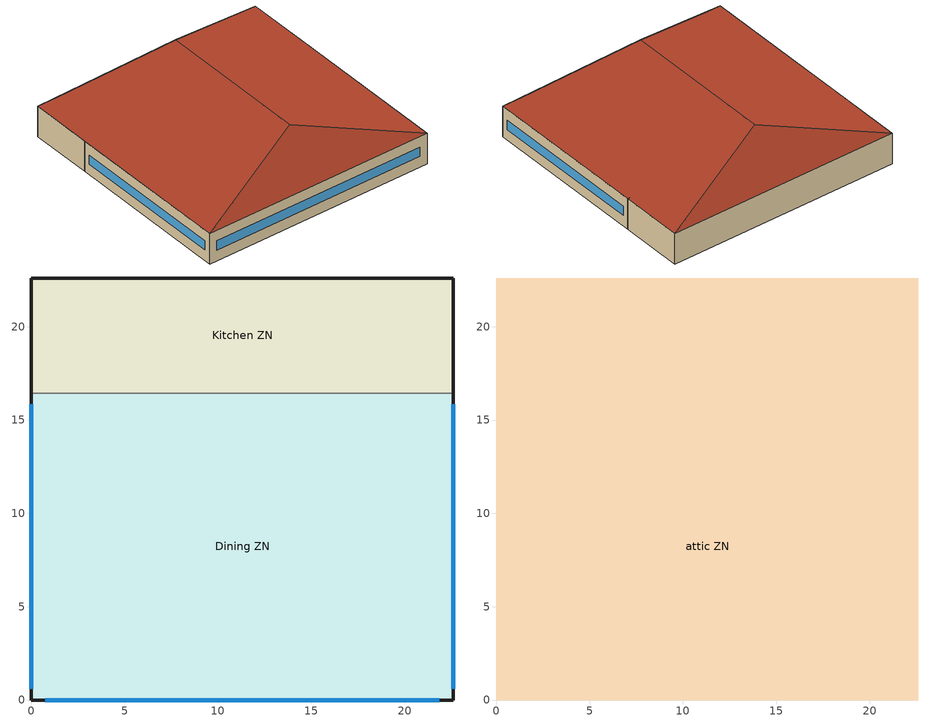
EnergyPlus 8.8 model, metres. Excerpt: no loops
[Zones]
Dining ZN
 floor ground (Typical Insulated Carpeted 6in Slab Floor): 22.61,16.44 22.61,0 0,0 0,16.44 z0
 wall outside (Typical Insulated Steel Framed Exterior Wall R-8.06): 0,16.44 0,0 22.61,0 22.61,16.44 z0:3.05
 wall to Kitchen ZN (Typical Interior Wall): 22.61,16.44 0,16.44 z0:3.05
 window (U 1.22 SHGC 0.25 Sgl Elec Ref Colored 6mm): 22.61,0.6 22.61,15.84 / 0.75,0 21.86,0 / 0,15.84 0,0.6 z1.07:1.98
Kitchen ZN
 floor ground (Typical Insulated Carpeted 6in Slab Floor): 22.61,22.61 22.61,16.44 0,16.44 0,22.61 z0
 wall outside (Typical Insulated Steel Framed Exterior Wall R-8.06): 22.61,16.44 22.61,22.61 0,22.61 0,16.44 z0:3.05
attic ZN
 floor to Dining ZN (Typical Interior Floor): 22.61,16.44 22.61,0 0,0 0,16.44 z3.05
 floor to Kitchen ZN (Typical Interior Floor): 22.61,22.61 22.61,16.44 0,16.44 0,22.61 z3.05
 roof outside (Typical Wood Joist Attic Floor R-29.41): 11.3,3.77,6.82 22.61,0,3.05 22.61,22.61,3.05 11.3,18.84,6.82; 11.3,18.84,6.82 22.61,22.61,3.05 0,22.61,3.05; 11.3,3.77,6.82 0,0,3.05 22.61,0,3.05; 11.3,18.84,6.82 0,22.61,3.05 0,0,3.05 11.3,3.77,6.82
[Building]
90.1-2004-FullServiceRestaurant-ASHRAE 169-2006-1A created: 2019-07-12 00:19:44 -0400: North Axis {deg}=0; Terrain=City; Loads Convergence Tolerance Value=0.04; Temperature Convergence Tolerance Value {deltaC}=0.2; Solar Distribution=FullInteriorAndExterior; Maximum Number of Warmup Days=25; Minimum Number of Warmup Days=6
[Site:Location]
Miami Intl Ap_FL_USA: Latitude {deg}=25.82; Longitude {deg}=-80.3; Time Zone {hr}=-5; Elevation {m}=11
[Site:GroundTemperature:BuildingSurface]
21, 21, 21.03, 21.11, 21.16, 23.38, 23.69, 23.76, 23.76, 21.49, 21.21, 21.07
[Site:WaterMainsTemperature]
Calculation Method=Correlation; Annual Average Outdoor Air Temperature {C}=24.4917; Maximum Difference In Monthly Average Outdoor Air Temperatures {deltaC}=8.7
[SizingPeriod:DesignDay] Day of Month=21; Dry-Bulb Temperature Range Modifier Type=DefaultMultipliers; Humidity Condition Type=Wetbulb; Barometric Pressure {Pa}=101193; Rain Indicator=No; Snow Indicator=No; Daylight Saving Time Indicator=No
Name | Month | Day Type | Maximum Dry-Bulb Temperature {C} | Daily Dry-Bulb Temperature Range {deltaC} | Wetbulb or DewPoint at Maximum Dry-Bulb {C} | Wind Speed {m/s} | Wind Direction {deg} | Solar Model Indicator | ASHRAE Clear Sky Optical Depth for Beam Irradiance (taub) | ASHRAE Clear Sky Optical Depth for Diffuse Irradiance (taud) | Sky Clearness
Miami Intl Ap Ann Clg .4% Condns DB=>MWB | 7 | SummerDesignDay | 33.2 | 6.7 | 25.3 | 4.5 | 140 | ASHRAETau | 0.528 | 1.905
Miami Intl Ap Ann Htg 99.6% Condns DB | 1 | WinterDesignDay | 8.7 | 0 | 8.7 | 3.8 | 340 | ASHRAEClearSky |  |  | 0
[Material] Thermal Absorptance=0.9; Solar Absorptance=0.7
Name | Roughness | Thickness {m} | Conductivity {W/m-K} | Density {kg/m3} | Specific Heat {J/kg-K} | Visible Absorptance
100mm Normalweight concrete floor | MediumSmooth | 0.1016 | 2.31 | 2322 | 832 | 0.7
25mm Stucco | Smooth | 0.0254 | 0.72 | 1856 | 840 | 0.7
5/8 in. Gypsum Board | MediumSmooth | 0.0159 | 0.16 | 800 | 1090 | 0.7
6 in. Normalweight Concrete Floor | MediumRough | 0.1524 | 2.31 | 2322 | 832 | 0.7
G01 13mm gypsum board | Smooth | 0.0127 | 0.16 | 800 | 1090 | 0.5
Std Wood 6inch | MediumSmooth | 0.15 | 0.12 | 540 | 1210 | 0.7
[Material:NoMass] Thermal Absorptance=0.9; Solar Absorptance=0.7
Name | Roughness | Thermal Resistance {m2-K/W} | Visible Absorptance
CP02 CARPET PAD | VeryRough | 0.21648 | 0.8
Typical Carpet Pad | Smooth | 0.21648 | 0.8
Typical Insulation R-27.78 | Smooth | 4.8919 | 0.7
Typical Insulation R-5.89 | Smooth | 1.03652 | 0.7
[WindowMaterial:Glazing]
ECREF-1 COLORED 6MM: Optical Data Type=SpectralAverage; Thickness {m}=0.006; Solar Transmittance at Normal Incidence=0.099; Front Side Solar Reflectance at Normal Incidence=0.219; Back Side Solar Reflectance at Normal Incidence=0.219; Visible Transmittance at Normal Incidence=0.155; Front Side Visible Reflectance at Normal Incidence=0.073; Back Side Visible Reflectance at Normal Incidence=0.073; Infrared Transmittance at Normal Incidence=0; Front Side Infrared Hemispherical Emissivity=0.84; Back Side Infrared Hemispherical Emissivity=0.84; Conductivity {W/m-K}=0.9; Dirt Correction Factor for Solar and Visible Transmittance=1; Solar Diffusing=No
[Construction]
InteriorFurnishings: Std Wood 6inch
Typical Insulated Carpeted 6in Slab Floor: 6 in. Normalweight Concrete Floor, Typical Carpet Pad
Typical Insulated Steel Framed Exterior Wall R-8.06: 25mm Stucco, 5/8 in. Gypsum Board, Typical Insulation R-5.89, 5/8 in. Gypsum Board
Typical Interior Floor: 100mm Normalweight concrete floor, CP02 CARPET PAD
Typical Interior Wall: G01 13mm gypsum board, G01 13mm gypsum board
Typical Wood Joist Attic Floor R-29.41: 5/8 in. Gypsum Board, Typical Insulation R-27.78
U 1.22 SHGC 0.25 Sgl Elec Ref Colored 6mm: ECREF-1 COLORED 6MM
[Zone]
Name | Part of Total Floor Area
attic ZN | No
Dining ZN; Kitchen ZN | Yes
[ZoneInfiltration:DesignFlowRate]
Name | Zone or ZoneList | Schedule | Design Flow Rate Calculation Method | Design Flow Rate {m3/s} | Flow per Exterior Surface Area {m3/s-m2} | Constant Term Coefficient | Temperature Term Coefficient | Velocity Term Coefficient | Velocity Squared Term Coefficient
Space Infiltration Design Flow Rate 2 | attic ZN | Always On | Flow/Zone | 0.2378
Dining door Infiltration | Dining ZN | RestaurantSitDown DOOR_INFIL_SCH | Flow/Zone | 0.614475
Dining Infiltration | Dining ZN | RestaurantSitDown INFIL_HALF_ON_SCH | Flow/ExteriorArea |  | 0.00102523 | 0 | 0 | 0.224 | 0
Kitchen Infiltration | Kitchen ZN | RestaurantSitDown INFIL_HALF_ON_SCH | Flow/ExteriorArea |  | 0.00102523 | 0 | 0 | 0.224 | 0
[InternalMass] Construction=InteriorFurnishings
Name | Zone | Surface Area {m2}
Dining Mass; Dining Mass 1 | Dining ZN | 743.496
Kitchen Mass; Kitchen Mass 1; Kitchen Mass 2; Kitchen Mass 3 | Kitchen ZN | 278.81
[ZoneMixing]
Zone Mixing 1: Zone=Kitchen ZN; Schedule=RestaurantSitDown Hours_of_operation; Design Flow Rate Calculation Method=Flow/Zone; Design Flow Rate {m3/s}=2.64398; Source Zone=Dining ZN; Delta Temperature {deltaC}=0
[AvailabilityManager:NightCycle] Applicability Schedule=Always On Discrete; Fan Schedule=RestaurantSitDown HVACOperationSchd; Control Type=CycleOnAny; Thermostat Tolerance {deltaC}=1; Cycling Run Time Control Type=FixedRunTime; Cycling Run Time {s}=3600
Availability Manager Night Cycle 1; Availability Manager Night Cycle 2
[AvailabilityManager:Scheduled] Schedule=Always On Discrete
Dining ZN PSZ-AC OA Sys Availability Manager; Kitchen ZN PSZ-AC OA Sys Availability Manager
[Exterior:Lights]
NonDimming Exterior Lights Def: Schedule=RestaurantSitDown Exterior_Lgt_ALWAYS_ON; Design Level {W}=3695; Control Option=AstronomicalClock
[Refrigeration:Compressor] Rated Return Gas Temperature {C}=18.3; Rated Subcooling {deltaC}=0; Mode of Operation=Subcritical
Name | Refrigeration Compressor Power Curve | Refrigeration Compressor Capacity Curve
Refrigeration Compressor 1 | Refrigeration Compressor Power Curve | Refrigeration Compressor Capacity Curve
Refrigeration Compressor 2 | Refrigeration Compressor Power Curve 1 | Refrigeration Compressor Capacity Curve 1
[Schedule:Day:Interval]
RestaurantSitDown HVACOperationSchd Default|WntrDsn|SmrDsn|Sun|Wkdy Day; RestaurantSitDown HVACOperationSchd Default; RestaurantSitDown HVACOperationSchd Summer Design Day; RestaurantSitDown HVACOperationSchd Winter Design Day; RestaurantSitDown Hours_of_operation Default|WntrDsn|SmrDsn|Sun|Wkdy Day; RestaurantSitDown Hours_of_operation Default; RestaurantSitDown Hours_of_operation Summer Design Day; RestaurantSitDown Hours_of_operation Winter Design Day: No, 01:00, 1, 05:00, 0, 24:00, 1
Always On Default; RestaurantSitDown DOOR_INFIL_SCH Summer Design Day; RestaurantSitDown Exterior_Lgt_ALWAYS_ON Default; RestaurantSitDown Exterior_Lgt_ALWAYS_ON Summer Design Day; RestaurantSitDown Exterior_Lgt_ALWAYS_ON Winter Design Day: No, 24:00, 1
RestaurantSitDown DOOR_INFIL_SCH Default: No, 06:00, 0, 07:00, 0.144, 09:00, 0.558, 11:00, 0.258, 12:00, 0.363, 14:00, 0.558, 15:00, 0.363, 16:00, 0.258, 17:00, 0.363, 18:00, 0.462, 19:00, 0.558, 20:00, 0.65, 21:00, 0.74, 22:00, 0.462, 24:00, 0.258
RestaurantSitDown DOOR_INFIL_SCH Sat Day: No, 06:00, 0, 07:00, 0.144, 09:00, 0.558, 10:00, 0.462, 11:00, 0.258, 12:00, 0.462, 14:00, 0.558, 15:00, 0.462, 18:00, 0.363, 19:00, 0.74, 20:00, 0.915, 21:00, 0.74, 22:00, 0.65, 23:00, 0.558, 24:00, 0.363
RestaurantSitDown DOOR_INFIL_SCH Winter Design Day: No, 24:00, 0
RestaurantSitDown DOOR_INFIL_SCH Wkdy Day: No, 06:00, 0, 07:00, 0.144, 10:00, 0.462, 11:00, 0.258, 12:00, 0.558, 13:00, 0.829, 14:00, 0.74, 15:00, 0.462, 16:00, 0.258, 17:00, 0.363, 18:00, 0.558, 21:00, 0.829, 22:00, 0.558, 23:00, 0.363, 24:00, 0.258
RestaurantSitDown INFIL_HALF_ON_SCH Default; RestaurantSitDown INFIL_HALF_ON_SCH Default|WntrDsn|SmrDsn|Sat|Wkdy Day; RestaurantSitDown INFIL_HALF_ON_SCH Summer Design Day; RestaurantSitDown INFIL_HALF_ON_SCH Winter Design Day: No, 05:00, 1, 24:00, 0.5
[Schedule:Week:Daily]
Schedule:Week:Daily {74bf394a-e83d-49c3-8b7d-784504d0eb75}: RestaurantSitDown HVACOperationSchd Default|WntrDsn|SmrDsn|Sun|Wkdy Day, RestaurantSitDown HVACOperationSchd Default|WntrDsn|SmrDsn|Sun|Wkdy Day, RestaurantSitDown HVACOperationSchd Default|WntrDsn|SmrDsn|Sun|Wkdy Day, RestaurantSitDown HVACOperationSchd Default|WntrDsn|SmrDsn|Sun|Wkdy Day, RestaurantSitDown HVACOperationSchd Default|WntrDsn|SmrDsn|Sun|Wkdy Day, RestaurantSitDown HVACOperationSchd Default|WntrDsn|SmrDsn|Sun|Wkdy Day, RestaurantSitDown HVACOperationSchd Default, RestaurantSitDown HVACOperationSchd Default, RestaurantSitDown HVACOperationSchd Summer Design Day, RestaurantSitDown HVACOperationSchd Winter Design Day, RestaurantSitDown HVACOperationSchd Default, RestaurantSitDown HVACOperationSchd Default
Schedule:Week:Daily {24c51dc4-fe53-4d1a-9ad9-5db44627690e}: RestaurantSitDown Hours_of_operation Default|WntrDsn|SmrDsn|Sun|Wkdy Day, RestaurantSitDown Hours_of_operation Default|WntrDsn|SmrDsn|Sun|Wkdy Day, RestaurantSitDown Hours_of_operation Default|WntrDsn|SmrDsn|Sun|Wkdy Day, RestaurantSitDown Hours_of_operation Default|WntrDsn|SmrDsn|Sun|Wkdy Day, RestaurantSitDown Hours_of_operation Default|WntrDsn|SmrDsn|Sun|Wkdy Day, RestaurantSitDown Hours_of_operation Default|WntrDsn|SmrDsn|Sun|Wkdy Day, RestaurantSitDown Hours_of_operation Default, RestaurantSitDown Hours_of_operation Default, RestaurantSitDown Hours_of_operation Summer Design Day, RestaurantSitDown Hours_of_operation Winter Design Day, RestaurantSitDown Hours_of_operation Default, RestaurantSitDown Hours_of_operation Default
Schedule:Week:Daily {cc0a2dc1-59b4-4710-97ba-33fcf1a1946a}: Always On Default, Always On Default, Always On Default, Always On Default, Always On Default, Always On Default, Always On Default, Always On Default, Always On Default, Always On Default, Always On Default, Always On Default
Schedule:Week:Daily {8146449e-ed4e-42bc-aaf0-a19f63240f33}: RestaurantSitDown DOOR_INFIL_SCH Default, RestaurantSitDown DOOR_INFIL_SCH Wkdy Day, RestaurantSitDown DOOR_INFIL_SCH Wkdy Day, RestaurantSitDown DOOR_INFIL_SCH Wkdy Day, RestaurantSitDown DOOR_INFIL_SCH Wkdy Day, RestaurantSitDown DOOR_INFIL_SCH Wkdy Day, RestaurantSitDown DOOR_INFIL_SCH Sat Day, RestaurantSitDown DOOR_INFIL_SCH Default, RestaurantSitDown DOOR_INFIL_SCH Summer Design Day, RestaurantSitDown DOOR_INFIL_SCH Winter Design Day, RestaurantSitDown DOOR_INFIL_SCH Default, RestaurantSitDown DOOR_INFIL_SCH Default
Schedule:Week:Daily {0ce82759-7186-449f-b540-d8f1b118d1d5}: RestaurantSitDown Exterior_Lgt_ALWAYS_ON Default, RestaurantSitDown Exterior_Lgt_ALWAYS_ON Default, RestaurantSitDown Exterior_Lgt_ALWAYS_ON Default, RestaurantSitDown Exterior_Lgt_ALWAYS_ON Default, RestaurantSitDown Exterior_Lgt_ALWAYS_ON Default, RestaurantSitDown Exterior_Lgt_ALWAYS_ON Default, RestaurantSitDown Exterior_Lgt_ALWAYS_ON Default, RestaurantSitDown Exterior_Lgt_ALWAYS_ON Default, RestaurantSitDown Exterior_Lgt_ALWAYS_ON Summer Design Day, RestaurantSitDown Exterior_Lgt_ALWAYS_ON Winter Design Day, RestaurantSitDown Exterior_Lgt_ALWAYS_ON Default, RestaurantSitDown Exterior_Lgt_ALWAYS_ON Default
Schedule:Week:Daily {dbc254e4-22d9-4d33-b8a3-d18aa4aab036}: RestaurantSitDown INFIL_HALF_ON_SCH Default, RestaurantSitDown INFIL_HALF_ON_SCH Default|WntrDsn|SmrDsn|Sat|Wkdy Day, RestaurantSitDown INFIL_HALF_ON_SCH Default|WntrDsn|SmrDsn|Sat|Wkdy Day, RestaurantSitDown INFIL_HALF_ON_SCH Default|WntrDsn|SmrDsn|Sat|Wkdy Day, RestaurantSitDown INFIL_HALF_ON_SCH Default|WntrDsn|SmrDsn|Sat|Wkdy Day, RestaurantSitDown INFIL_HALF_ON_SCH Default|WntrDsn|SmrDsn|Sat|Wkdy Day, RestaurantSitDown INFIL_HALF_ON_SCH Default|WntrDsn|SmrDsn|Sat|Wkdy Day, RestaurantSitDown INFIL_HALF_ON_SCH Default, RestaurantSitDown INFIL_HALF_ON_SCH Summer Design Day, RestaurantSitDown INFIL_HALF_ON_SCH Winter Design Day, RestaurantSitDown INFIL_HALF_ON_SCH Default, RestaurantSitDown INFIL_HALF_ON_SCH Default
[Schedule:Year]
RestaurantSitDown HVACOperationSchd: Schedule:Week:Daily {74bf394a-e83d-49c3-8b7d-784504d0eb75}, 1, 1, 12, 31
RestaurantSitDown Hours_of_operation: Schedule:Week:Daily {24c51dc4-fe53-4d1a-9ad9-5db44627690e}, 1, 1, 12, 31
Always On: Schedule:Week:Daily {cc0a2dc1-59b4-4710-97ba-33fcf1a1946a}, 1, 1, 12, 31
RestaurantSitDown DOOR_INFIL_SCH: Schedule:Week:Daily {8146449e-ed4e-42bc-aaf0-a19f63240f33}, 1, 1, 12, 31
RestaurantSitDown Exterior_Lgt_ALWAYS_ON: Schedule:Week:Daily {0ce82759-7186-449f-b540-d8f1b118d1d5}, 1, 1, 12, 31
RestaurantSitDown INFIL_HALF_ON_SCH: Schedule:Week:Daily {dbc254e4-22d9-4d33-b8a3-d18aa4aab036}, 1, 1, 12, 31
[Schedule:Constant]
Always On Discrete: Hourly Value=1
[Curve:Bicubic] Minimum Value of x {BasedOnField A2}=-23.3; Maximum Value of x {BasedOnField A2}=7.2; Minimum Value of y {BasedOnField A3}=10; Maximum Value of y {BasedOnField A3}=60; Input Unit Type for X=Temperature; Input Unit Type for Y=Temperature
Name | Coefficient1 Constant | Coefficient2 x | Coefficient3 x**2 | Coefficient4 y | Coefficient5 y**2 | Coefficient6 x*y | Coefficient7 x**3 | Coefficient8 y**3 | Coefficient9 x**2*y | Coefficient10 x*y**2 | Output Unit Type
Refrigeration Compressor Capacity Curve; Refrigeration Compressor Capacity Curve 1 | 83249.9 | 3147.96 | 44.9276 | -1035.51 | 3.74692 | -37.3907 | 0.179897 | -0.0199971 | -0.481641 | 0.0428673 | Capacity
Refrigeration Compressor Power Curve; Refrigeration Compressor Power Curve 1 | 4451.46 | -166.108 | -5.35664 | 263.553 | -0.958849 | 8.09252 | -0.0239354 | 0.000633306 | 0.0778798 | -0.0167386 | Power
